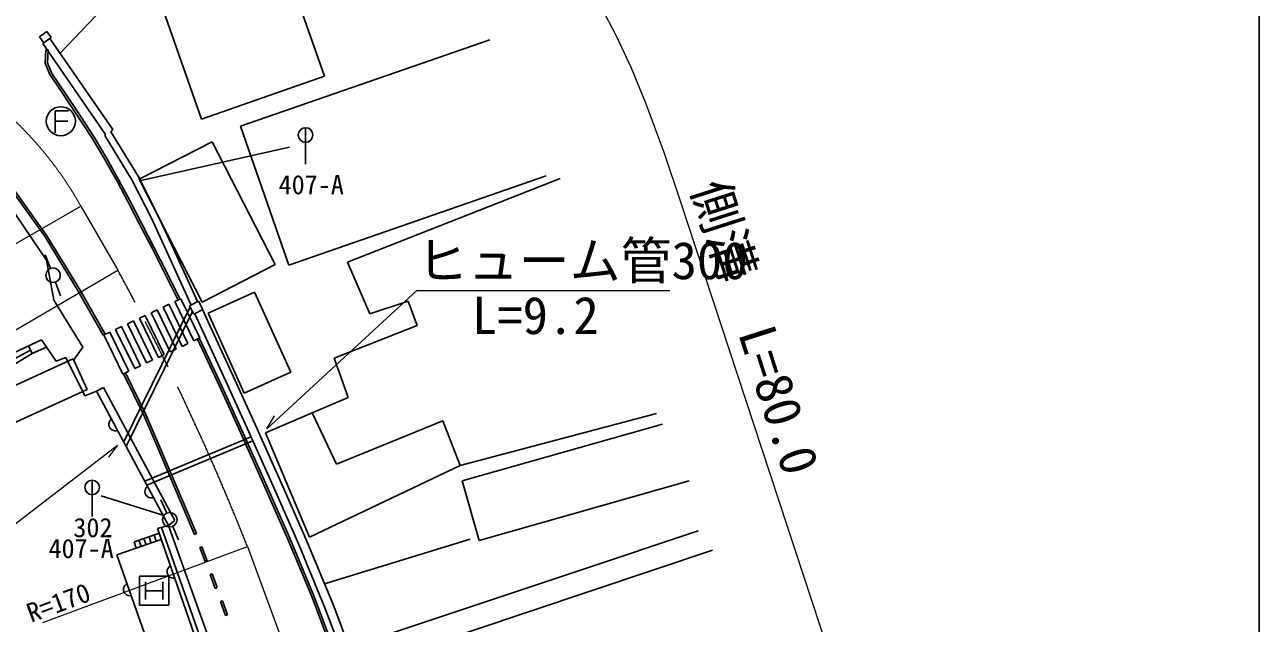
# Model space of a CAD drawing. Units: millimetres, scale not verified. Extents: x 40000 to 680000, y 20000 to 380000.
# Drawn here: x 494116 to 579000, y 259040 to 300196 of the extents above; entities that cross this region are included whole.
import ezdxf
from ezdxf.enums import TextEntityAlignment as Align

# ---------------------------------------------------------------- set-up
doc = ezdxf.new("R2010")
doc.units = ezdxf.units.MM
doc.header["$LTSCALE"] = 1000
doc.linetypes.add('CHAIN', pattern=[18.5, 12, -1.5, 3.5, -1.5])
for name, color, linetype, lineweight in [('M-BGD', 7, 'Continuous', 25), ('M-BGD-EXST', 7, 'Continuous', 25), ('M-BMK', 2, 'CHAIN', 13), ('M-STR-HTXT', 7, 'Continuous', 13), ('M-STR-STRC', 7, 'Continuous', 25), ('M-TTL-BAND', 7, 'Continuous', 25)]:
    doc.layers.add(name, color=color, linetype=linetype, lineweight=lineweight)
doc.styles.add('ＭＳ ゴシック', font='')
doc.styles.get('ＭＳ ゴシック').set_extended_font_data('MS Gothic')

msp = doc.modelspace()

# ---------------------------------------------------------------- linework, layer by layer
at = {"layer": 'M-BGD'}
for p, q in [((511557, 305701), (514720, 296652)), ((499477, 301278), (496548, 298240)), ((506264, 293703), (503642, 301219)), ((495135, 299362), (495644, 299728)), ((495644, 299728), (495947, 299307)), ((495438, 298941), (495135, 299362)), ((495947, 299307), (495370, 298892)), ((495370, 298892), (499674, 292645)), ((495851, 299252), (500168, 292985)), ((526087, 299157), (508957, 293218)), ((495575, 298477), (495524, 297552)), ((495725, 298469), (495575, 298477)), ((495725, 298469), (495676, 297577)), ((495524, 297552), (495842, 296775)), ((495676, 297577), (495975, 296846)), ((495842, 296775), (496293, 296114)), ((495975, 296846), (496417, 296198)), ((514720, 296652), (506264, 293703)), ((496293, 296114), (497525, 294274)), ((496417, 296198), (497650, 294357)), ((497525, 294274), (498754, 292390)), ((497650, 294357), (498882, 292470)), ((500168, 292985), (500049, 292837)), ((508957, 293218), (512274, 283655)), ((498754, 292390), (499631, 290925)), ((498882, 292470), (499761, 291000)), ((499674, 292645), (499622, 292576)), ((499622, 292576), (501480, 289529)), ((500049, 292837), (501917, 289772)), ((501993, 289582), (507011, 292151)), ((507011, 292151), (511340, 283699)), ((499631, 290925), (500466, 289431)), ((499761, 291000), (500598, 289503)), ((500598, 289503), (501364, 288056)), ((501480, 289529), (502824, 286887)), ((501917, 289772), (503274, 287106)), ((506321, 281130), (501993, 289582)), ((512274, 283655), (529974, 289793)), ((516305, 283864), (530938, 289617)), ((492980, 289152), (495519, 285600)), ((493095, 289249), (495645, 285683)), ((500466, 289431), (501231, 287986)), ((495605, 283999), (493027, 287834)), ((501231, 287986), (502039, 286445)), ((501364, 288056), (502173, 286514)), ((503274, 287106), (504370, 284745)), ((502039, 286445), (502872, 284828)), ((502173, 286514), (503006, 284896)), ((502824, 286887), (503916, 284536)), ((495519, 285600), (497803, 281868)), ((495645, 285683), (497933, 281944)), ((495886, 283439), (495527, 284372)), ((502872, 284828), (503768, 283047)), ((503006, 284896), (503902, 283114)), ((503916, 284536), (505549, 280947)), ((504370, 284745), (506004, 281154)), ((496125, 281260), (495605, 283999)), ((511340, 283699), (506321, 281130)), ((517838, 280319), (516305, 283864)), ((503768, 283047), (504642, 281293)), ((503902, 283114), (504777, 281359)), ((496234, 282501), (496570, 281559)), ((497803, 281868), (499510, 278845)), ((497933, 281944), (499646, 278911)), ((498124, 278026), (496125, 281260)), ((503631, 280774), (504036, 280971)), ((504036, 280971), (505343, 278279)), ((504446, 281156), (504851, 281352)), ((505753, 278464), (504446, 281156)), ((504851, 281352), (506158, 278660)), ((505452, 280867), (506067, 281186)), ((506067, 281186), (506364, 280614)), ((506734, 280370), (509927, 281807)), ((509927, 281807), (512407, 276296)), ((520476, 281198), (517838, 280319)), ((521103, 279519), (520476, 281198)), ((505484, 280805), (500923, 271514)), ((505656, 280474), (501098, 271188)), ((502001, 280012), (502406, 280208)), ((502406, 280208), (503713, 277516)), ((502816, 280393), (503221, 280590)), ((504123, 277701), (502816, 280393)), ((503221, 280590), (504528, 277897)), ((504938, 278082), (503631, 280774)), ((505750, 280294), (505452, 280867)), ((506364, 280614), (505750, 280294)), ((505812, 280327), (507925, 275728)), ((506345, 280604), (508471, 275978)), ((509214, 274860), (506734, 280370)), ((500371, 279249), (500775, 279445)), ((500775, 279445), (502082, 276753)), ((501186, 279630), (501590, 279827)), ((502493, 276938), (501186, 279630)), ((501590, 279827), (502898, 277134)), ((503308, 277319), (502001, 280012)), ((515390, 277262), (521103, 279519)), ((495274, 278529), (492975, 277447)), ((496291, 277065), (495274, 278529)), ((499555, 278867), (499960, 279064)), ((500863, 276175), (499555, 278867)), ((499960, 279064), (501267, 276371)), ((501678, 276556), (500371, 279249)), ((506158, 278660), (505753, 278464)), ((507534, 275289), (505999, 278567)), ((507670, 275352), (506135, 278630)), ((492575, 276328), (494634, 277581)), ((494515, 277824), (492767, 276881)), ((494376, 278106), (494634, 277581)), ((495620, 278031), (494634, 277581)), ((498124, 278026), (497498, 277154)), ((504528, 277897), (504123, 277701)), ((505343, 278279), (504938, 278082)), ((484225, 271186), (497445, 277216)), ((496951, 277308), (496291, 277065)), ((498257, 274690), (496951, 277308)), ((497445, 277216), (498406, 275110)), ((502082, 276753), (501678, 276556)), ((502898, 277134), (502493, 276938)), ((503713, 277516), (503308, 277319)), ((516356, 274573), (515390, 277262)), ((501267, 276371), (500863, 276175)), ((502307, 273343), (500911, 276198)), ((502443, 273406), (501046, 276264)), ((508471, 275978), (510078, 272458)), ((512407, 276296), (509214, 274860)), ((498406, 275110), (485186, 269079)), ((499540, 275253), (499056, 274993)), ((504449, 266108), (499540, 275253)), ((508795, 272518), (507534, 275289)), ((508932, 272580), (507670, 275352)), ((507925, 275728), (509531, 272212)), ((499056, 274993), (498257, 274690)), ((504008, 265766), (499056, 274993)), ((513892, 273515), (516356, 274573)), ((503415, 270774), (502307, 273343)), ((503553, 270833), (502443, 273406)), ((510663, 272127), (513892, 273515)), ((513892, 273515), (515550, 269977)), ((537553, 273458), (524051, 269880)), ((499912, 272788), (499907, 272683)), ((499907, 272683), (499927, 272571)), ((499949, 272909), (499912, 272788)), ((499927, 272571), (499995, 272444)), ((500003, 273000), (499949, 272909)), ((500081, 273082), (500003, 273000)), ((510376, 268980), (508795, 272518)), ((510513, 269041), (508932, 272580)), ((515550, 269977), (522866, 272960)), ((522866, 272960), (524051, 269880)), ((537965, 272731), (524205, 268824)), ((499995, 272444), (500078, 272366)), ((500078, 272366), (500168, 272312)), ((500168, 272312), (500290, 272275)), ((500290, 272275), (500395, 272270)), ((500395, 272270), (500507, 272289)), ((509688, 271859), (502379, 268802)), ((509531, 272212), (511317, 268210)), ((510078, 272458), (511866, 268452)), ((513688, 264960), (510663, 272127)), ((502521, 268536), (509810, 271585)), ((505918, 265204), (503553, 270833)), ((505780, 265146), (503415, 270774)), ((524051, 269880), (513688, 264960)), ((502426, 268296), (502389, 268174)), ((502479, 268386), (502426, 268296)), ((502557, 268469), (502479, 268386)), ((512212, 264834), (510376, 268980)), ((512350, 264893), (510513, 269041)), ((511866, 268452), (513506, 264685)), ((524205, 268824), (525364, 264743)), ((525364, 264743), (539807, 268842)), ((502389, 268174), (502384, 268069)), ((502384, 268069), (502403, 267957)), ((502403, 267957), (502471, 267830)), ((502471, 267830), (502554, 267752)), ((502554, 267752), (502644, 267698)), ((502644, 267698), (502766, 267662)), ((502766, 267662), (502871, 267657)), ((502871, 267657), (502983, 267676)), ((503886, 266618), (503472, 267528)), ((511317, 268210), (512954, 264450)), ((504008, 265766), (503242, 265559)), ((504008, 265766), (504449, 266108)), ((504008, 265766), (516736, 230013)), ((504293, 265705), (504694, 264789)), ((501641, 264637), (503319, 265209)), ((502468, 264440), (502319, 264868)), ((502815, 264558), (502665, 264986)), ((503161, 264676), (503012, 265104)), ((503242, 265559), (506610, 255881)), ((510244, 246650), (503514, 265632)), ((505918, 265204), (505780, 265146)), ((513987, 260937), (512350, 264893)), ((532266, 262676), (540413, 265400)), ((500462, 263756), (503508, 264794)), ((501790, 264208), (501641, 264637)), ((502122, 264322), (501972, 264750)), ((506154, 264248), (506295, 264301)), ((506519, 263285), (506154, 264248)), ((506659, 263338), (506295, 264301)), ((513847, 260882), (512212, 264834)), ((512954, 264450), (514759, 260112)), ((513506, 264685), (515317, 260334)), ((524734, 264831), (514722, 261762)), ((516966, 255890), (541413, 264059)), ((503811, 254166), (500462, 263756)), ((506659, 263338), (506519, 263285)), ((503923, 262726), (503901, 262623)), ((503901, 262623), (503903, 262509)), ((503903, 262509), (503950, 262373)), ((503978, 262841), (503923, 262726)), ((503950, 262373), (504020, 262283)), ((504045, 262921), (503978, 262841)), ((504135, 262991), (504045, 262921)), ((506868, 262388), (507009, 262440)), ((507218, 261439), (506868, 262388)), ((507359, 261491), (507009, 262440)), ((532882, 262881), (516444, 257389)), ((500938, 261518), (500917, 261415)), ((500994, 261633), (500938, 261518)), ((501061, 261713), (500994, 261633)), ((501151, 261783), (501061, 261713)), ((504020, 262283), (504100, 262216)), ((504100, 262216), (504215, 262161)), ((504215, 262161), (504317, 262139)), ((504317, 262139), (504431, 262141)), ((507359, 261491), (507218, 261439)), ((500917, 261415), (500919, 261301)), ((500919, 261301), (500966, 261166)), ((500966, 261166), (501036, 261075)), ((501036, 261075), (501116, 261008)), ((501116, 261008), (501231, 260953)), ((501231, 260953), (501334, 260932)), ((501334, 260932), (501448, 260933)), ((515478, 256555), (513847, 260882)), ((515620, 256606), (513987, 260937)), ((507714, 260583), (507573, 260531)), ((507922, 259578), (507573, 260531)), ((508063, 259629), (507714, 260583)), ((514759, 260112), (516157, 256460)), ((515317, 260334), (516723, 256658)), ((507922, 259578), (508063, 259629))]:
    msp.add_line(p, q, dxfattribs=at)
for centre in [(496066, 282972), (504093, 266163)]:
    msp.add_circle(centre, 500, dxfattribs=at)
at = {"layer": 'M-BGD-EXST'}
for p, q in [((496201, 294277), (497121, 294277)), ((496201, 294277), (496201, 292757)), ((496201, 293557), (497081, 293557)), ((502018, 260283), (502018, 262283)), ((502018, 262283), (504018, 262283)), ((502418, 261883), (502418, 260683)), ((503618, 261883), (503618, 260683)), ((504018, 262283), (504018, 260283)), ((502418, 261283), (503618, 261283)), ((504018, 260283), (502018, 260283))]:
    msp.add_line(p, q, dxfattribs=at)
msp.add_circle((496601, 293557), 1000, dxfattribs=at)
at = {"layer": 'M-BMK'}
for p, q in [((497973, 287728), (500526, 283312)), ((509431, 264310), (523737, 225715))]:
    msp.add_line(p, q, dxfattribs=at)
for centre, radius, start, end in [((476084, 275475), 25085, 29.23934, 77.65457), ((351286, 201779), 170060, 21.57395, 28.64871)]:
    msp.add_arc(centre, radius, start, end, dxfattribs=at)
at = {"layer": 'M-STR-HTXT'}
for p, q in [((484987, 280220), (497973, 287728)), ((539713, 286475), (555785, 237609)), ((487567, 275757), (500526, 283312)), ((521087, 281932), (510754, 272419)), ((521087, 281932), (538473, 281932)), ((510754, 272419), (511300, 273302)), ((482060, 257149), (500502, 271283)), ((500502, 271283), (499878, 270453)), ((495367, 259097), (509431, 264310))]:
    msp.add_line(p, q, dxfattribs=at)
msp.add_lwpolyline([(528511, 309528), (530551, 306544), (532610, 303346), (533719, 301452), (534807, 299387), (535816, 297221), (536809, 294823), (538056, 291439), (539211, 288009), (539713, 286475)], dxfattribs=at)
at = {"layer": 'M-STR-STRC'}
for p, q in [((513428, 293112), (513428, 290612)), ((502005, 289457), (512315, 291785)), ((498755, 268880), (498755, 266380)), ((499363, 267815), (503619, 266477))]:
    msp.add_line(p, q, dxfattribs=at)
for centre in [(513428, 292612), (498755, 268380)]:
    msp.add_circle(centre, 500, dxfattribs=at)
at = {"layer": 'M-TTL-BAND'}
msp.add_line((579000, 20000), (579000, 370000), dxfattribs=at)

# ---------------------------------------------------------------- texts
at = {"layer": 'M-STR-HTXT', "style": 'ＭＳ ゴシック'}
for s, height, rotation, p in [('側溝\u3000L=80.0', 2566, 287.8, (539204, 288758)), ('R=170', 1320, 20.2, (494692, 258700)), ('R=170', 1320, 20.2, (494693, 258700))]:
    msp.add_text(s, height=height, rotation=rotation, dxfattribs=at).set_placement(p, align=Align.BOTTOM_LEFT)
for s, p in [('ヒューム管300', (521087, 281930)), ('L=9.2', (524860, 278157))]:
    msp.add_text(s, height=2566, dxfattribs=at).set_placement(p, align=Align.BOTTOM_LEFT)
at = {"layer": 'M-STR-STRC', "style": 'ＭＳ ゴシック'}
for s, p in [('407-A', (511572, 288141)), ('302', (497461, 264566)), ('407-A', (495752, 263128))]:
    msp.add_text(s, height=1320, dxfattribs=at).set_placement(p, align=Align.BOTTOM_LEFT)

doc.saveas('drawing.dxf')
